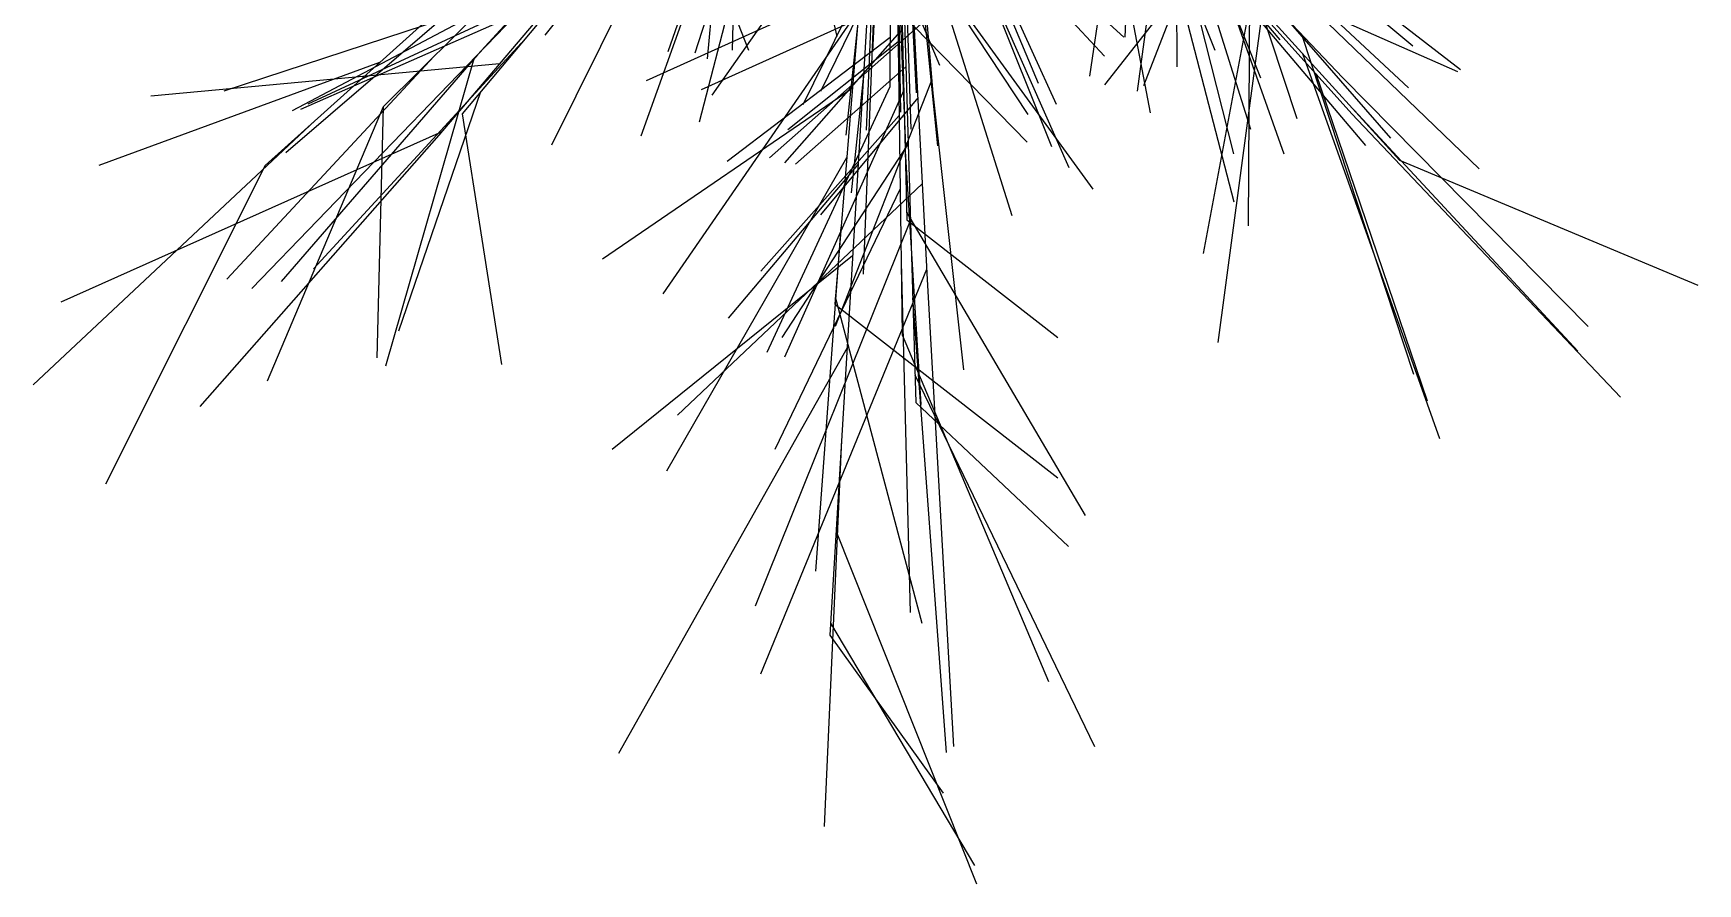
# Model space of a CAD drawing. Extents: x 562 to 678, y 980 to 1100.
# Drawn here: x 575.9 to 654.2, y 980.4 to 1020.4 of the extents above; entities that cross this region are included whole.
import ezdxf

# ---------------------------------------------------------------- set-up
doc = ezdxf.new("R2010")
doc.units = 0
doc.header["$LTSCALE"] = 48
doc.layers.get('0').update_dxf_attribs({"linetype": 'CONTINUOUS'})

# ---------------------------------------------------------------- blocks, each defined once
blk = doc.blocks.new('*U0')
for p, q in [((0, 0, 74.664), (-29.489, -26.508, 184.831)), ((0, 0, 146.664), (-23.935, -23.751, 261.884)), ((0, 0, 50.664), (-21.314, -25.085, 138.709)), ((0, 0, 98.664), (-20.225, -24.081, 220.746)), ((0, 0, 122.664), (-19.666, -21.492, 226.327)), ((0, 0, 5.664), (-2.927, -48.586, 131.676)), ((0, 0, 29.664), (-2.697, -33.022, 146.47)), ((0, 0, 149.664), (-0.104, -22.806, 236.903)), ((0, 0, 8.664), (21.618, -24.072, 105.634)), ((0, 0, 53.664), (1.649, -31.862, 143.027)), ((0, 0, 56.664), (21.204, -22.388, 155.912)), ((0, 0, 77.664), (0.469, -34.462, 192.435)), ((0, 0, 101.664), (1.111, -37.652, 220.637)), ((0, 0, 125.664), (0.696, -29.065, 243.874)), ((0, 0, 152.664), (23.866, -26.262, 265.695)), ((0, 0, 197.664), (1.913, -23.108, 290.94)), ((-0.01, -2.281, 158.388), (-0.918, -21.169, 191.1)), ((-2.131, -2.508, 59.469), (-16.327, -20.381, 89.955)), ((-0.27, -3.302, 41.345), (-1.22, -24.838, 70.08)), ((0.047, -3.446, 89.141), (0.392, -24.004, 121.953)), ((0.111, -3.765, 113.562), (1.141, -23.096, 144.278)), ((0.165, -3.186, 62.601), (0.89, -24.805, 90.825)), ((-3.783, -4.156, 48.562), (-9.269, -21.231, 87.031)), ((-5.971, -5.368, 96.972), (-16.023, -25.543, 131.404)), ((-4.786, -4.749, 169.703), (-10.549, -21.168, 200.351)), ((-3.948, -4.7, 122.493), (-9.077, -24.464, 152.822)), ((-0.293, -4.859, 18.265), (-1.351, -31.616, 53.941)), ((-4.852, -5.711, 70.709), (-11.813, -25.128, 98.012)), ((-5.791, -6.362, 60.186), (-2.604, -20.438, 95.447)), ((-0.536, -6.566, 52.889), (8.307, -26.599, 87.674)), ((0.094, -6.897, 100.634), (7.726, -23.627, 129.764)), ((-7.178, -7.123, 181.22), (-7.523, -21.087, 213.942)), ((0.218, -7.386, 125.002), (7.498, -25.619, 160.583)), ((0.374, -7.216, 73.902), (6.874, -22.64, 101.838)), ((-7.573, -8.913, 81.949), (-8.691, -21.489, 108.479)), ((-0.553, -9.175, 29.459), (5.632, -28.858, 62.049)), ((-0.803, -9.83, 64.434), (10.897, -20.472, 96.123)), ((9.513, -10.382, 270.8), (12.142, -24.025, 298.73)), ((10.963, -10.439, 355.121), (15.185, -21.091, 380.321)), ((0.582, -11.245, 85.203), (9.984, -21.365, 116.853)), ((10.713, -11.691, 282.668), (18.236, -20.601, 307.476)), ((11.404, -11.042, 210.59), (10.94, -20.473, 242.323)), ((12.825, -11.107, 172.839), (17.326, -22.387, 195.619)), ((13.305, -11.523, 176.288), (24.493, -20.881, 200.833)), ((13.378, -11.446, 304.675), (13.386, -21.871, 334.1)), ((-10.294, -12.116, 93.189), (-6.745, -21.081, 131.283)), ((-0.888, -12.41, 363.56), (-8.475, -23.197, 388.415)), ((10.776, -12.103, 112.714), (9.287, -22.302, 144.824)), ((12.483, -11.821, 198.192), (16.06, -25.953, 226.056)), ((13.044, -12.629, 222.371), (16.853, -24.795, 244.842)), ((15.337, -13.122, 316.394), (19.038, -24.305, 337.398)), ((1.034, -14.068, 315.591), (-3.369, -23.024, 336.823)), ((-1.001, -13.982, 375.456), (-2.172, -25.079, 399.547)), ((-1.005, -14.042, 375.903), (2.239, -21.797, 398.24)), ((-0.813, -13.491, 40.653), (9.436, -27.624, 73.2)), ((12.826, -13.42, 281.647), (11.53, -23.009, 309.656)), ((12.36, -13.881, 124.475), (16.067, -28.207, 149.295)), ((14.058, -13.313, 209.994), (24.291, -22.854, 233.157)), ((16.206, -13.866, 321.591), (26.732, -21.99, 341.731)), ((0.199, -14.66, 338.341), (-4.194, -23.655, 363.653)), ((12.764, -14.335, 127.476), (22.267, -25.565, 152.832)), ((14.684, -14.217, 234.152), (27.617, -26.657, 261.777)), ((0.208, -15.357, 342.748), (0.634, -25.608, 366.398)), ((14.678, -15.358, 293.344), (18.432, -25.965, 315.39)), ((-17.209, -16.208, 333.528), (-28.506, -25.905, 354.871)), ((1.164, -15.845, 327.458), (2.138, -25.588, 348.259)), ((1.195, -16.263, 330.249), (6.381, -24.104, 351.405)), ((14.474, -15.927, 221.212), (11.82, -22.769, 253.617)), ((14.85, -16.536, 75.277), (9.994, -22.707, 108.444)), ((-15.83, -17.393, 118.302), (-28.207, -23.941, 148.59)), ((-1.5, -17.982, 252.251), (-11.567, -22.524, 275.599)), ((-1.073, -17.807, 51.847), (6.351, -25.414, 92.385)), ((16.531, -17.296, 305.041), (23.437, -25.222, 324.781)), ((16.81, -17.749, 135.347), (16.743, -29.341, 164.004)), ((17.11, -17.902, 308.696), (26.593, -22.092, 329.379)), ((-15.499, -18.453, 192.217), (-27.823, -23.867, 217.419)), ((16.891, -18.587, 232.661), (14.632, -30.645, 258.975)), ((-19.141, -18.993, 238.805), (-31.425, -23.016, 259.828)), ((-17.749, -19.502, 129.412), (-30.103, -32.295, 157.132)), ((-17.308, -18.915, 213.898), (-27.473, -23.621, 236.567)), ((-1.606, -19.25, 257.794), (-10.778, -32.537, 283.954)), ((17.388, -19.362, 86.66), (15.32, -34.825, 116.424)), ((-1.603, -19.621, 99.068), (-8.971, -22.957, 135.652)), ((1.624, -19.621, 276.865), (-5.769, -26.145, 298.805)), ((0.482, -20.098, 207.402), (-5.064, -26.388, 231.299)), ((19.258, -20.334, 146.807), (24.519, -36.314, 175.435)), ((-17.424, -20.746, 203.838), (-27.205, -31.358, 228.133)), ((-0.093, -20.491, 228.047), (-7.75, -26.311, 250.438)), ((0.282, -20.701, 146.606), (-4.904, -24.834, 177.36)), ((-24.105, -21.668, 164.717), (-37.301, -26.503, 186.458)), ((-18.457, -21.723, 126.91), (-34.858, -23.252, 156.055)), ((-21.533, -21.368, 250.322), (-31.279, -31.856, 272.545)), ((-19.499, -21.311, 225.451), (-28.724, -31.961, 247.467)), ((-19.666, -21.492, 226.327), (-23.821, -35.933, 252.05)), ((0.646, -21.868, 170.763), (-4.542, -26.451, 203.319)), ((19.308, -21.247, 244.11), (25.74, -39.333, 271.397)), ((1.863, -22.506, 288.511), (-2.669, -34.076, 309.27)), ((-1.333, -22.123, 63.041), (-1.926, -27.79, 102.135)), ((19.925, -22.187, 98.043), (25.166, -37.565, 118.835)), ((21.204, -22.388, 155.912), (32.737, -34.074, 179.747)), ((-19.349, -23.038, 215.458), (-23.219, -34.299, 241.292)), ((-1.869, -22.885, 110.612), (-13.615, -30.912, 144.504)), ((-0.104, -22.806, 236.903), (-5.882, -35.289, 263.398)), ((0.55, -22.963, 219.054), (-5.06, -35.51, 245.507)), ((1.208, -23.333, 119.107), (-3.363, -28.829, 146.344)), ((1.913, -23.108, 290.94), (3.363, -36.105, 315.922)), ((-23.926, -23.742, 261.839), (-29.396, -36.638, 284.568)), ((-23.935, -23.751, 261.884), (-24.238, -35.548, 289.454)), ((-20.225, -24.081, 220.746), (-18.373, -35.856, 248.517)), ((0.329, -24.152, 158.099), (-6.168, -31.478, 183.715)), ((21.618, -24.072, 105.634), (34.253, -37.4, 131.309)), ((21.726, -23.907, 255.559), (32.253, -35.228, 281.899)), ((-27.128, -24.385, 176.008), (-40.388, -36.813, 200.896)), ((-21.178, -24.925, 138.15), (-39.085, -32.935, 164.05)), ((-21.314, -25.085, 138.709), (-32.553, -37.835, 158.117)), ((0.752, -25.489, 182.203), (-5.178, -34.595, 209.154)), ((0.619, -25.828, 230.707), (1.348, -37.741, 253.124)), ((-29.489, -26.508, 184.831), (-36.995, -41.483, 210.803)), ((-2.136, -26.149, 122.157), (-10.61, -40.873, 152.859)), ((-1.593, -26.439, 74.235), (-7.706, -33.685, 108.415)), ((23.866, -26.262, 265.695), (37.89, -32.137, 287.013)), ((1.417, -27.363, 130.409), (-10.097, -38.243, 160.904)), ((0.376, -27.603, 169.592), (-5.509, -39.861, 191.65)), ((0.687, -28.693, 242.36), (9.083, -42.958, 269.913)), ((0.859, -29.109, 193.644), (-6.439, -47.215, 222.564)), ((-2.402, -29.412, 133.701), (-3.598, -45.58, 162.022)), ((0.696, -29.065, 243.874), (7.798, -34.596, 267.222)), ((-1.853, -30.755, 85.429), (-13.158, -39.86, 112.391)), ((0.423, -31.054, 181.085), (0.854, -47.525, 208.787)), ((1.625, -31.392, 141.71), (-6.191, -50.413, 168.924)), ((1.649, -31.862, 143.027), (2.885, -53.819, 169.223)), ((-2.669, -32.676, 145.246), (1.406, -48.021, 175.986)), ((0.966, -32.73, 205.084), (2.549, -54.098, 231.287)), ((-2.697, -33.022, 146.47), (7.793, -41.183, 175.644)), ((-2.113, -35.071, 96.623), (-12.872, -54.143, 123.47)), ((0.469, -34.462, 192.435), (7.35, -50.76, 220.529)), ((1.073, -36.351, 216.524), (9.521, -53.821, 243.801)), ((1.111, -37.652, 220.637), (8.305, -44.419, 243.582)), ((-2.373, -39.387, 107.817), (-3.2, -57.571, 133.16)), ((-2.633, -43.703, 119.011), (3.964, -60.265, 141.58)), ((-2.893, -48.019, 130.205), (3.875, -59.413, 158.557)), ((-2.927, -48.586, 131.676), (2.411, -56.018, 164.629))]:
    blk.add_line(p, q)

msp = doc.modelspace()

# ---------------------------------------------------------------- block references
msp.add_blockref('*U0', (616.303, 1040.678))

doc.saveas('drawing.dxf')
